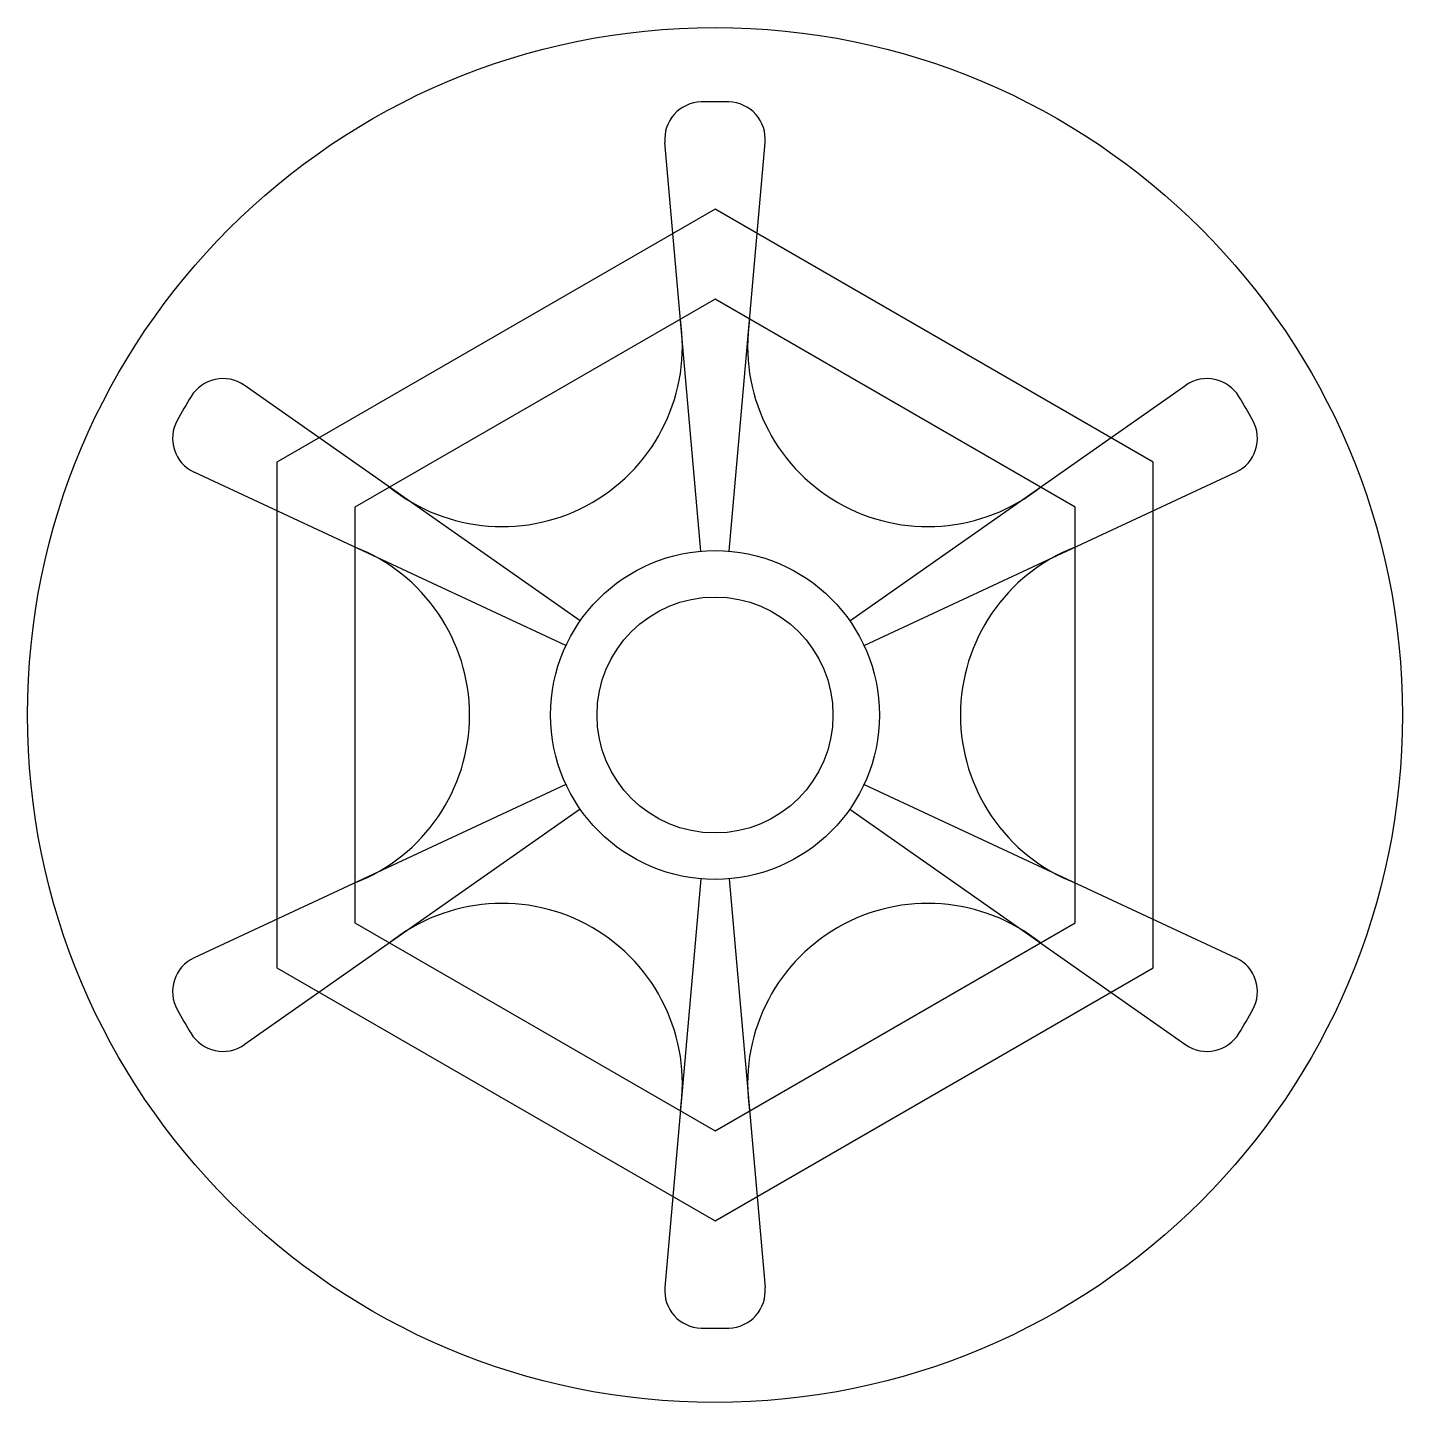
# Model space of a CAD drawing. Header units: millimetres. Extents: x -37 to 37, y -37 to 37.
import ezdxf

# ---------------------------------------------------------------- set-up
doc = ezdxf.new("R2010")
doc.units = ezdxf.units.MM

# ---------------------------------------------------------------- blocks, each defined once
blk = doc.blocks.new('*U2')
for p, q in [((-0.771, -12.092), (-2.696, 9.91)), ((0.771, -12.092), (2.696, 9.91))]:
    blk.add_line(p, q)
for centre, radius, start, end in [((-0.704, 10.084), 2, 91.30093, 185), ((0, -20.908), 33, 88.69907, 91.30093), ((0.704, 10.084), 2, 355, 88.69907)]:
    blk.add_arc(centre, radius, start, end)
blk = doc.blocks.new('*U3')
at = {"color": 0, "linetype": 'ByBlock', "lineweight": -2, "transparency": 16777216}
blk.add_blockref('*U2', (0, 20.908), dxfattribs=at)
for p, rotation in [((-18.107, 10.454), 59.99999999999999), ((18.107, 10.454), 299.9999999999999), ((-18.107, -10.454), 120), ((18.107, -10.454), 240), ((0, -20.908), 180)]:
    blk.add_blockref('*U2', p, dxfattribs=dict(at, rotation=rotation))
blk = doc.blocks.new('*U4')
blk.add_arc((-1.819, 4.119), 9.703, 231.31044, 8.68956)
blk = doc.blocks.new('*U5')
at = {"color": 0, "linetype": 'ByBlock', "lineweight": -2, "transparency": 16777216}
for p, rotation in [((8.799, 16.208), 300.0000000000001), ((18.436, 0.484), 240), ((-18.436, -0.484), 60.00000000000003), ((-8.799, -16.208), 120), ((9.637, -15.724), 180)]:
    blk.add_blockref('*U4', p, dxfattribs=dict(at, rotation=rotation))
blk.add_blockref('*U4', (-9.637, 15.724), dxfattribs=at)

msp = doc.modelspace()

# ---------------------------------------------------------------- linework, layer by layer
for points in [[(0, 27.224), (-23.577, 13.612), (-23.577, -13.612), (0, -27.224), (23.577, -13.612), (23.577, 13.612)], [(0, 22.384), (-19.385, 11.192), (-19.385, -11.192), (0, -22.384), (19.385, -11.192), (19.385, 11.192)]]:
    msp.add_lwpolyline(points, close=True)
for radius in [37, 8.85, 6.35]:
    msp.add_circle((0, 0), radius)

# ---------------------------------------------------------------- block references
for name in ['*U3', '*U5']:
    msp.add_blockref(name, (0, 0))

doc.saveas('drawing.dxf')
